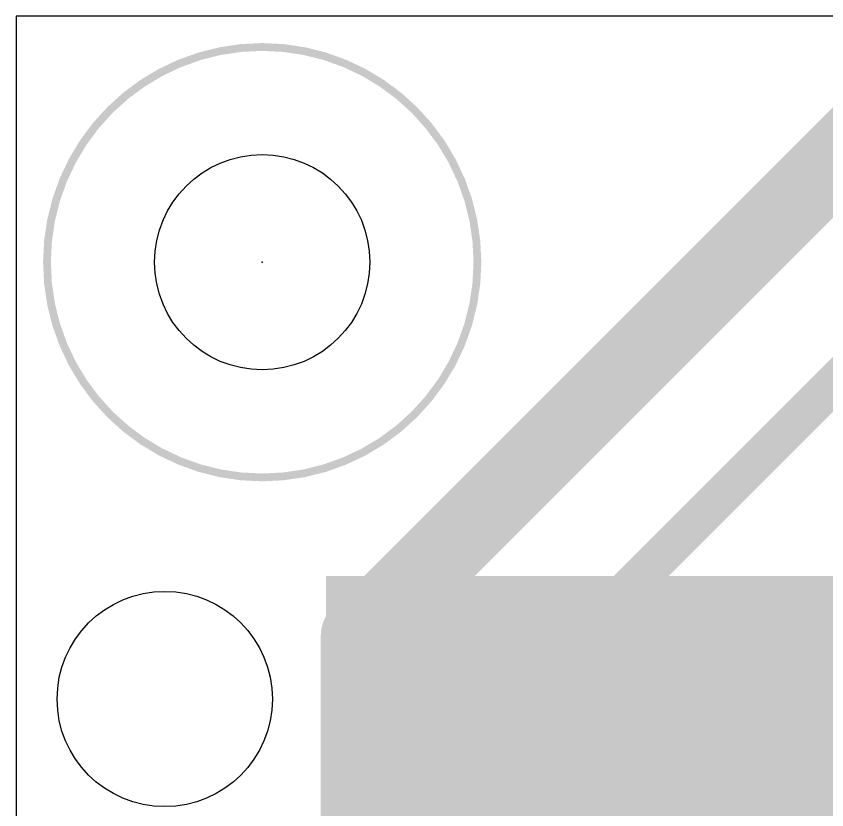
# Model space of a CAD drawing. Extents: x 0 to 77, y 0 to 34.
# Drawn here: x 0 to 13.18, y 21.1 to 34 of the extents above; entities that cross this region are included whole.
import ezdxf

# ---------------------------------------------------------------- set-up
doc = ezdxf.new("R2010")
doc.units = 0
for name, color, linetype in [('1', 22, 'CONTINUOUS'), ('20', 7, 'CONTINUOUS'), ('23', 7, 'CONTINUOUS'), ('39', 22, 'CONTINUOUS'), ('40', 175, 'CONTINUOUS')]:
    doc.layers.add(name, color=color, linetype=linetype)

# ---------------------------------------------------------------- blocks, each defined once
blk = doc.blocks.new('RECT')
blk.add_solid([(-0.5, -0.5), (0.5, -0.5), (-0.5, 0.5), (0.5, 0.5)])

msp = doc.modelspace()

# ---------------------------------------------------------------- linework, layer by layer
at = {"layer": '1'}
for points, const_width in [([(14.1224, 32.4612), (5.588, 23.9268)], 1.27), ([(15.9512, 30.6832), (8.9916, 23.7236)], 0.635), ([(5.588, 23.9268), (5.588, 8.8392)], 1.27), ([(8.9916, 23.7236), (8.9916, 19.2532)], 0.635)]:
    msp.add_lwpolyline(points, dxfattribs=dict(at, const_width=const_width))
for points, const_width in [([(5.9055, 23.9268, 1), (5.2705, 23.9268)], 0.635), ([(5.3635, 24.1513, 1), (5.8125, 23.7023)], 0.635), ([(8.8793, 23.8359, 1), (9.1039, 23.6113)], 0.3175), ([(9.1503, 23.7236, 1), (8.8329, 23.7236)], 0.3175)]:
    msp.add_lwpolyline(points, format="xyb", dxfattribs=dict(at, const_width=const_width))
at = {"layer": '20'}
for p, q in [((77, 34), (0, 34)), ((0, 34), (0, 0))]:
    msp.add_line(p, q, dxfattribs=at)
for centre in [(4, 30), (2.4152, 22.8968)]:
    msp.add_circle(centre, 1.75, dxfattribs=at)
at = {"layer": '23'}
msp.add_point((4, 30), dxfattribs=at)
at = {"layer": '39', "const_width": 0.127}
msp.add_lwpolyline([(4, 26.5, 1), (4, 33.5, 1), (4, 26.5)], format="xyb", dxfattribs=at)
at = {"layer": '40', "const_width": 0.127}
msp.add_lwpolyline([(4, 26.5, 1), (4, 33.5, 1), (4, 26.5)], format="xyb", dxfattribs=at)

# ---------------------------------------------------------------- block references
at = {"layer": '39', "xscale": 10.75, "yscale": 11.95}
msp.add_blockref('RECT', (10.4152, 18.9218), dxfattribs=at)

doc.saveas('drawing.dxf')
